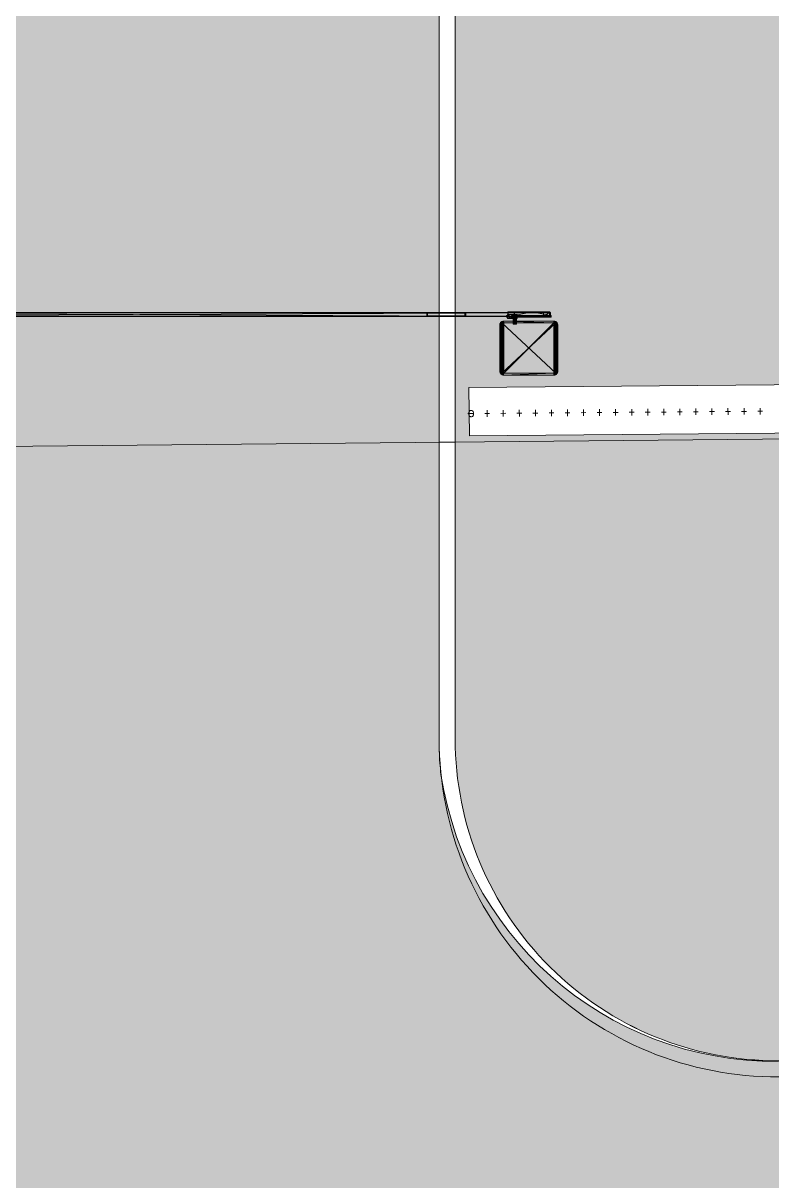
# Model space of a CAD drawing. Header units: millimetres. Extents: x 141848 to 1648660, y -821378 to -151356.
# Drawn here: x 433976 to 438629, y -275999 to -268809 of the extents above; entities that cross this region are included whole.
import ezdxf

# ---------------------------------------------------------------- set-up
doc = ezdxf.new("R2010")
doc.units = ezdxf.units.MM
doc.header["$MEASUREMENT"] = 0
doc.linetypes.add('Points tirets', pattern=[335.138881, 176.388884, -88.194442, 0, -70.555556])
doc.linetypes.add('Wipeout_Contour', pattern=[1000, 0, -1000])
for name, color, linetype in [('Divers - Dessin général', 7, 'Continuous'), ('Sols_ Dalles', 7, 'Continuous'), ('Structure - Murs extérieurs', 7, 'Continuous'), ('TopoAlt', 7, 'Continuous')]:
    doc.layers.add(name, color=color, linetype=linetype)

# ---------------------------------------------------------------- blocks, each defined once
blk = doc.blocks.new('Dalle_31_2', base_point=(360548, -295062.6))
at = {"linetype": 'Continuous', "lineweight": 0, "true_color": 0x6f6f6f}
h = blk.add_hatch(color=8, dxfattribs=at)
h.paths.add_polyline_path([(360548, -295062.6), (487920.3, -293826.9), (487920.3, -270902.7), (487462.6, -270902.7), (472885.8, -271040.8), (472885.8, -271062.3, 0.001346), (472885.8, -271073), (472896.7, -273095.2, -0.414214), (470907.5, -275106), (462184.1, -275106, -0.005189), (462131, -275116.1), (454147.5, -275196.2), (438770.5, -275253.2, -0.386553), (436572.6, -273475.4, -0.025189), (436562.2, -273329.3), (436569.5, -267730.3, -0.098562), (436800.2, -266943.7), (436817.2, -266951.5, -0.258849), (438655, -265605.8), (438652.7, -265587.3), (439337.1, -265587.3), (439337.1, -265687.3), (439337.1, -270687.3), (469237.1, -270687.3), (469237.1, -265687.3), (470907.5, -265687.3), (472605.1, -265687.3), (472605.1, -163737.6), (371862.6, -163737.6), (371862.6, -271040.6), (371883, -271040.6), (371883.2, -272000.5), (371882.7, -272000.5, -0.409427), (367883.2, -275935), (360548, -275935)])
h.paths.add_polyline_path([(377135.1, -260640), (373845.1, -260640), (373845.1, -248365), (373845.1, -243090), (373845.1, -242190), (377135.1, -242190)], flags=0)
h.paths.add_polyline_path([(380203, -193810.6), (380203, -171995.6), (431505.8, -171995.6), (464309.6, -171995.6), (464309.6, -262265.6), (464309.6, -262365.6), (438593.7, -262350.6), (437925.6, -262350.6), (436549.6, -262350.6), (436549.6, -189810.6), (412055.1, -189810.6), (412055.1, -201780.6), (412055.1, -204495.6), (415454.1, -204495.6), (415454.1, -208495.6), (415454.1, -218295.6), (405655.1, -218295.6), (405655.1, -222495.6), (415474.6, -222495.6), (415474.6, -260810.6), (380203, -260810.6), (380203, -230015.6)], flags=0)
h.paths.add_polyline_path([(381436.6, -269433.9, -0.090319), (381558.3, -268727.6, -0.201449), (382612.2, -267592.7, -0.104211), (383417.5, -267415.1), (384017.5, -267409.4, -0.104045), (384824.9, -267571.2, -0.238255), (385983.8, -268953.3, -0.055189), (386036.4, -269390.3), (386038.4, -269611.4), (386050.6, -270890.3), (385792.1, -271892.8, -0.267949), (384069.6, -272909.1), (383469.6, -272914.8, -0.193717), (382078.8, -272370.2, -0.070569), (381728.2, -271931.3, -0.131652), (381450.8, -270933.8)], flags=0)
h.paths.add_polyline_path([(392016.5, -273452.1), (392030, -267377.8, -0.380557), (394016.5, -265609.8), (394094.2, -265609.8), (394094.2, -270609.8), (409094.2, -270609.8), (409094.2, -265609.8), (414055.7, -265609.8, -0.414214), (415555.7, -267109.8), (415555.7, -273660.7, -0.345502), (413836.8, -275433.4), (394027.3, -275599, -0.415791), (392016.5, -273599)], flags=0)
h.paths.add_polyline_path([(424209.6, -271504.1, -0.134474), (423930.5, -270484.9), (423930.5, -268984.9, -0.414214), (425930.5, -266984.9), (426530.5, -266984.9, -0.414214), (428530.5, -268984.9), (428530.5, -270484.9, -0.12882), (428273.5, -271465.6, -0.270936), (426530.5, -272484.9), (425930.5, -272484.9, -0.26498)], flags=0)
at = {"color": 9, "linetype": 'Continuous', "lineweight": 5, "flags": 128}
blk.add_lwpolyline([(462131, -275116.1), (454147.5, -275196.2), (438770.5, -275253.2, -0.386553), (436572.6, -273475.4, -0.025189), (436562.2, -273329.3), (436569.5, -267730.3, -0.098562), (436800.2, -266943.7), (436817.2, -266951.5, -0.258849), (438655, -265605.8), (438652.7, -265587.3), (439337.1, -265587.3), (439337.1, -265687.3), (439337.1, -270687.3), (469237.1, -270687.3)], format="xyb", dxfattribs=at)
blk = doc.blocks.new('Dalle_45_2', base_point=(436660.8, -273253.3))
at = {"layer": 'Sols_ Dalles', "linetype": 'Continuous', "lineweight": 0, "true_color": 0x2e271c}
blk.add_hatch(color=250, dxfattribs=at).paths.add_polyline_path([(436660.8, -273253.3, 0.415791), (438671.6, -275253.2), (470808.6, -275106, 0.414214), (472797.8, -273095.2), (472786.9, -271073, -0.001346), (472786.9, -271062.3), (472605.1, -271062.3), (472605.1, -267687.3), (472586.9, -267687.3), (472586.9, -265687.3), (469237.1, -265687.3), (469237.1, -270787.3), (469237.2, -271092.1), (469248.1, -273114.3), (439237.1, -273253.3), (439237.1, -270687.3), (439237.1, -265687.3), (438660.8, -265687.3, 0.258849), (436813.3, -267154.8, 0.098562), (436660.8, -267920.6)])
at = {"layer": 'Sols_ Dalles', "color": 250, "linetype": 'Continuous', "lineweight": 5, "true_color": 0x1f1f1f, "flags": 128}
blk.add_lwpolyline([(436660.8, -273253.3, 0.415791), (438671.6, -275253.2), (470808.6, -275106, 0.414214), (472797.8, -273095.2), (472786.9, -271073, -0.001346), (472786.9, -271062.3), (472605.1, -271062.3), (472605.1, -267687.3), (472586.9, -267687.3), (472586.9, -265687.3), (469237.1, -265687.3), (469237.1, -270787.3), (469237.2, -271092.1), (469248.1, -273114.3), (439237.1, -273253.3), (439237.1, -270687.3), (439237.1, -265687.3), (438660.8, -265687.3, 0.258849), (436813.3, -267154.8, 0.098562), (436660.8, -267920.6)], format="xyb", close=True, dxfattribs=at)
blk = doc.blocks.new('Mur_230_2', base_point=(436749.1, -271371.5))
at = {"color": 254, "linetype": 'Wipeout_Contour', "lineweight": 0, "ltscale": 2111898.299164728}
blk.add_wipeout([(436749.1, -271371.5), (469236.8, -271087.3), (469234.2, -270787.3), (436746.5, -271071.5)], dxfattribs=at).dxf.layer = 'TopoAlt'
at = {"layer": 'TopoAlt', "color": 190, "linetype": 'Continuous', "lineweight": 5, "true_color": 0x8002ff, "flags": 128}
for points in [[(469234.2, -270787.3), (436746.5, -271071.5)], [(436746.5, -271071.5), (436749.1, -271371.5)], [(436749.1, -271371.5), (469236.8, -271087.3)]]:
    blk.add_lwpolyline(points, dxfattribs=at)
blk = doc.blocks.new('Mur_240_2', base_point=(436660.8, -267920.6))
at = {"color": 254, "linetype": 'Wipeout_Contour', "lineweight": 0, "ltscale": 2054658.909108014}
blk.add_wipeout([(436560.8, -267920.6), (436560.8, -273253.3), (436660.8, -273253.3), (436660.8, -267920.6)], dxfattribs=at).dxf.layer = 'Structure - Murs extérieurs'
at = {"layer": 'Structure - Murs extérieurs', "color": 7, "linetype": 'Continuous', "lineweight": 5, "flags": 128}
for points in [[(436560.8, -267920.6), (436560.8, -273253.3)], [(436660.8, -273253.3), (436660.8, -267920.6)]]:
    blk.add_lwpolyline(points, dxfattribs=at)
blk = doc.blocks.new('Mur_241_2', base_point=(436660.8, -273253.3))
at = {"layer": 'Structure - Murs extérieurs', "color": 7, "linetype": 'Continuous', "lineweight": 5}
for radius, end in [(2100, 270.30732), (2000, 270.30843)]:
    blk.add_arc((438660.8, -273253.3), radius, 180, end, dxfattribs=at)
blk = doc.blocks.new('Garde-corps_9_2')
at = {"color": 7, "linetype": 'Continuous', "lineweight": 5}
for p, q in [((437059.3, -271211.4), (437059.6, -271251.4)), ((437159, -271210.6), (437159.4, -271250.6)), ((437258.8, -271209.8), (437259.1, -271249.8)), ((437358.5, -271209), (437358.9, -271249)), ((437458.3, -271208.2), (437458.6, -271248.2)), ((437558.1, -271207.3), (437558.4, -271247.3)), ((437657.8, -271206.5), (437658.1, -271246.5)), ((437757.6, -271205.7), (437757.9, -271245.7)), ((437857.3, -271204.9), (437857.7, -271244.9)), ((437957.1, -271204.1), (437957.4, -271244.1)), ((438056.8, -271203.2), (438057.2, -271243.2)), ((438156.6, -271202.4), (438156.9, -271242.4)), ((438256.4, -271201.6), (438256.7, -271241.6)), ((438356.1, -271200.8), (438356.4, -271240.8)), ((438455.9, -271200), (438456.2, -271240)), ((438555.6, -271199.1), (438555.9, -271239.1)), ((436874.9, -271232.9), (436844.9, -271233.2)), ((436859.8, -271213.1), (436860.1, -271253.1)), ((436974.7, -271232.1), (436944.7, -271232.4)), ((436959.5, -271212.3), (436959.9, -271252.3)), ((437074.4, -271231.3), (437044.4, -271231.6)), ((437174.2, -271230.5), (437144.2, -271230.7)), ((437274, -271229.7), (437244, -271229.9)), ((437373.7, -271228.9), (437343.7, -271229.1)), ((437473.5, -271228), (437443.5, -271228.3)), ((437573.2, -271227.2), (437543.2, -271227.5)), ((437673, -271226.4), (437643, -271226.6)), ((437772.7, -271225.6), (437742.7, -271225.8)), ((437872.5, -271224.8), (437842.5, -271225)), ((437972.2, -271223.9), (437942.2, -271224.2)), ((438072, -271223.1), (438042, -271223.4)), ((438171.8, -271222.3), (438141.8, -271222.5)), ((438271.5, -271221.5), (438241.5, -271221.7)), ((438371.3, -271220.7), (438341.3, -271220.9)), ((438471, -271219.8), (438441, -271220.1)), ((438570.8, -271219), (438540.8, -271219.3))]:
    blk.add_line(p, q, dxfattribs=at)
at = {"color": 7, "linetype": 'Points tirets', "lineweight": 5}
blk.add_line((436740.2, -271234.1), (436775.2, -271233.8), dxfattribs=at)
at = {"color": 7, "linetype": 'Continuous', "lineweight": 5, "flags": 128}
blk.add_lwpolyline([(436760.3, -271253.9), (436762.9, -271253.6), (436765.5, -271252.6), (436767.8, -271251.2), (436769.9, -271249.1), (436771.8, -271246.7), (436773.2, -271243.8), (436774.3, -271240.6), (436775, -271237.2), (436775.2, -271233.8), (436774.9, -271230.3), (436774.2, -271226.9), (436773.1, -271223.8), (436771.6, -271220.9), (436769.7, -271218.5), (436767.5, -271216.5), (436765.2, -271215.1), (436762.6, -271214.2), (436760, -271213.9), (436757.4, -271214.2), (436754.9, -271215.1), (436752.5, -271216.6), (436750.4, -271218.7), (436748.6, -271221.1), (436747.1, -271224), (436746, -271227.2), (436745.4, -271230.5), (436745.2, -271234), (436745.4, -271237.5), (436746.1, -271240.8), (436747.3, -271244), (436748.8, -271246.8), (436750.7, -271249.3), (436752.8, -271251.3), (436755.2, -271252.7), (436757.7, -271253.6)], close=True, dxfattribs=at)
blk = doc.blocks.new('Forme_178_2')
at = {"color": 7, "linetype": 'Continuous', "lineweight": 20, "flags": 128}
for points in [[(436950.4, -270671), (437286.4, -270983)], [(436950.4, -270671), (436950.4, -270983)], [(436950.4, -270983), (436950.4, -270671)], [(436950.4, -270671), (437286.4, -270671)], [(436950.4, -270671), (437286.4, -270671)], [(437286.4, -270671), (437286.4, -270983)], [(437286.4, -270671), (437286.4, -270983)], [(437286.4, -270983), (436950.4, -270983)], [(437286.4, -270983), (436950.4, -270983)]]:
    blk.add_lwpolyline(points, dxfattribs=at)
blk = doc.blocks.new('Forme_179_2')
at = {"color": 7, "linetype": 'Continuous', "lineweight": 20, "flags": 128}
for points in [[(436950.4, -270671), (437286.4, -270671)], [(436950.4, -270983), (437286.4, -270671)], [(436950.4, -270671), (436950.4, -270983)], [(437286.4, -270983), (437286.4, -270671)], [(436950.4, -270983), (437286.4, -270983)]]:
    blk.add_lwpolyline(points, dxfattribs=at)
blk = doc.blocks.new('Forme_180_2')
at = {"color": 7, "linetype": 'Continuous', "lineweight": 20, "flags": 128}
blk.add_lwpolyline([(436995.5, -270618.2), (437016.4, -270618.2)], dxfattribs=at)
blk = doc.blocks.new('Forme_181_2')
at = {"color": 212, "linetype": 'Continuous', "lineweight": 5, "true_color": 0xcb00cc, "flags": 128}
blk.add_lwpolyline([(436950.4, -270971.7), (436950.5, -270972.6), (436950.6, -270973.2), (436950.8, -270974.1), (436951, -270974.8), (436951.3, -270975.6), (436951.6, -270976.2), (436952, -270977), (436952.4, -270977.6), (436952.9, -270978.3), (436953.3, -270978.8), (436953.9, -270979.5), (436954.6, -270980.1), (436955.1, -270980.5), (436955.8, -270981), (436956.4, -270981.4), (436957.2, -270981.8), (436957.8, -270982.1), (436958.6, -270982.4), (436959.3, -270982.6), (436960.1, -270982.8), (436960.8, -270982.9), (436961.7, -270983), (436962.4, -270983), (437139.2, -270983), (437274.4, -270983), (437275.3, -270983), (437275.9, -270982.9), (437276.8, -270982.7), (437277.5, -270982.6), (437278.3, -270982.3), (437279, -270982.1), (437279.8, -270981.7), (437280.4, -270981.4), (437281.1, -270980.9), (437281.7, -270980.5), (437282.3, -270979.9), (437282.9, -270979.5), (437283.3, -270979), (437283.9, -270978.3), (437284.3, -270977.8), (437284.8, -270977), (437285.1, -270976.4), (437285.5, -270975.6), (437285.7, -270975), (437286, -270974.1), (437286.1, -270973.5), (437286.3, -270972.6), (437286.3, -270971.9), (437286.4, -270971), (437286.4, -270846.2), (437286.4, -270683), (437286.3, -270682.3), (437286.3, -270681.4), (437286.1, -270680.8), (437286, -270679.9), (437285.7, -270679.3), (437285.5, -270678.4), (437285.2, -270677.8), (437284.8, -270677), (437284.4, -270676.4), (437283.9, -270675.7), (437283.4, -270675.2), (437282.9, -270674.5), (437282.2, -270673.9), (437281.7, -270673.5), (437280.9, -270673), (437280.4, -270672.6), (437279.6, -270672.2), (437279, -270671.9), (437278.1, -270671.6), (437277.5, -270671.4), (437276.6, -270671.2), (437275.9, -270671.1), (437275.1, -270671.1), (437274.4, -270671), (437097.6, -270671), (436962.4, -270671), (436961.5, -270671.1), (436960.8, -270671.1), (436959.9, -270671.3), (436959.3, -270671.4), (436958.4, -270671.7), (436957.8, -270671.9), (436957, -270672.3), (436956.4, -270672.6), (436955.6, -270673.1), (436955.1, -270673.5), (436954.4, -270674.1), (436953.9, -270674.5), (436953.4, -270675), (436952.9, -270675.7), (436952.5, -270676.3), (436952, -270677), (436951.7, -270677.6), (436951.3, -270678.4), (436951.1, -270679.1), (436950.8, -270679.9), (436950.7, -270680.6), (436950.5, -270681.4), (436950.4, -270682.1), (436950.4, -270683), (436950.4, -270807.8), (436950.4, -270971)], close=True, dxfattribs=at)
at = {"color": 7, "linetype": 'Continuous', "lineweight": 20, "flags": 128}
blk.add_lwpolyline([(437285.5, -270678.4), (437284.8, -270677), (437283.9, -270675.7), (437282.9, -270674.5), (437281.7, -270673.5), (437280.4, -270672.6), (437279, -270671.9), (437277.5, -270671.4), (437275.9, -270671.1), (437274.4, -270671), (436962.4, -270671), (436960.8, -270671.1), (436959.3, -270671.4), (436957.8, -270671.9), (436956.4, -270672.6), (436955.1, -270673.5), (436953.9, -270674.5), (436952.9, -270675.7), (436952, -270677), (436951.3, -270678.4), (436950.8, -270679.9), (436950.5, -270681.4), (436950.4, -270683), (436950.5, -270972.6), (436950.8, -270974.1), (436951.3, -270975.6), (436952, -270977), (436952.9, -270978.3), (436953.9, -270979.5), (436955.1, -270980.5), (436956.4, -270981.4), (436957.8, -270982.1), (436959.3, -270982.6), (436960.8, -270982.9), (436962.4, -270983), (437274.4, -270983), (437275.9, -270982.9), (437277.5, -270982.6), (437279, -270982.1), (437280.4, -270981.4), (437281.7, -270980.5), (437282.9, -270979.5), (437283.9, -270978.3), (437284.8, -270977), (437285.5, -270975.6), (437286, -270974.1), (437286.3, -270972.6), (437286.4, -270971), (437286.3, -270681.4), (437286, -270679.9)], close=True, dxfattribs=at)
for points in [[(436950.4, -270683), (436950.4, -270971), (436950.5, -270972.6)], [(436950.8, -270974.1), (436950.5, -270681.4)], [(436950.5, -270972.6), (436950.5, -270681.4)], [(436951.3, -270975.6), (436950.8, -270679.9)], [(436950.8, -270974.1), (436950.8, -270679.9)], [(436951.3, -270975.6), (436951.3, -270678.4)], [(436952, -270977), (436951.3, -270678.4)], [(436952.9, -270978.3), (436952, -270677)], [(436952, -270977), (436952, -270677)], [(436952.9, -270978.3), (436952.9, -270675.7)], [(436953.9, -270979.5), (436952.9, -270675.7)], [(436953.9, -270979.5), (436953.9, -270674.5)], [(436955.1, -270980.5), (436953.9, -270674.5)], [(436956.4, -270981.4), (436955.1, -270673.5)], [(436955.1, -270980.5), (436955.1, -270673.5)], [(436957.8, -270982.1), (436956.4, -270672.6)], [(436956.4, -270981.4), (436956.4, -270672.6)], [(436957.8, -270982.1), (436957.8, -270671.9)], [(436959.3, -270982.6), (436957.8, -270671.9)], [(436959.3, -270982.6), (436959.3, -270671.4)], [(436960.8, -270982.9), (436959.3, -270671.4)], [(436960.8, -270982.9), (436960.8, -270671.1)], [(436962.4, -270983), (436960.8, -270671.1)], [(436962.4, -270983), (437274.4, -270671)], [(436962.4, -270983), (436962.4, -270671)], [(437275.9, -270982.9), (437274.4, -270671)], [(437274.4, -270983), (437274.4, -270671)], [(437275.9, -270982.9), (437275.9, -270671.1)], [(437277.5, -270982.6), (437275.9, -270671.1)], [(437277.5, -270982.6), (437277.5, -270671.4)], [(437279, -270982.1), (437277.5, -270671.4)], [(437280.4, -270981.4), (437279, -270671.9)], [(437279, -270982.1), (437279, -270671.9)], [(437280.4, -270981.4), (437280.4, -270672.6)], [(437281.7, -270980.5), (437280.4, -270672.6)], [(437281.7, -270980.5), (437281.7, -270673.5)], [(437282.9, -270979.5), (437281.7, -270673.5)], [(437282.9, -270979.5), (437282.9, -270674.5)], [(437283.9, -270978.3), (437282.9, -270674.5)], [(437284.8, -270977), (437283.9, -270675.7)], [(437283.9, -270978.3), (437283.9, -270675.7)], [(437284.8, -270977), (437284.8, -270677)], [(437285.5, -270975.6), (437284.8, -270677)], [(437286, -270974.1), (437285.5, -270678.4)], [(437285.5, -270975.6), (437285.5, -270678.4)], [(437286.3, -270972.6), (437286, -270679.9)], [(437286, -270974.1), (437286, -270679.9)], [(437286.3, -270972.6), (437286.3, -270681.4)], [(437286.4, -270971), (437286.4, -270683), (437286.3, -270681.4)]]:
    blk.add_lwpolyline(points, dxfattribs=at)
blk = doc.blocks.new('Forme_182_2')
at = {"color": 7, "linetype": 'Continuous', "lineweight": 20, "flags": 128}
blk.add_lwpolyline([(437296.6, -270673.8), (437295.2, -270671), (437293.4, -270668.4), (437291.4, -270666), (437289, -270664), (437286.4, -270662.2), (437283.6, -270660.8), (437280.6, -270659.8), (437277.5, -270659.2), (437274.8, -270659), (436962, -270659), (436959.2, -270659.2), (436956.2, -270659.8), (436953.2, -270660.8), (436950.4, -270662.2), (436947.7, -270664), (436945.4, -270666), (436943.3, -270668.4), (436941.6, -270671), (436940.2, -270673.8), (436939.2, -270676.8), (436938.6, -270679.9), (436938.4, -270682.6), (436938.4, -270971.4), (436938.6, -270974.1), (436939.2, -270977.2), (436940.2, -270980.2), (436941.6, -270983), (436943.3, -270985.6), (436945.4, -270988), (436947.7, -270990.1), (436950.4, -270991.8), (436953.2, -270993.2), (436956.2, -270994.2), (436959.2, -270994.8), (436962, -270995), (437274.8, -270995), (437277.5, -270994.8), (437280.6, -270994.2), (437283.6, -270993.2), (437286.4, -270991.8), (437289, -270990.1), (437291.4, -270988), (437293.4, -270985.6), (437295.2, -270983), (437296.6, -270980.2), (437297.6, -270977.2), (437298.2, -270974.1), (437298.4, -270971.4), (437298.4, -270682.6), (437298.2, -270679.9), (437297.6, -270676.8)], close=True, dxfattribs=at)
for points in [[(436938.4, -270971.4), (436938.6, -270679.9)], [(436939.2, -270977.2), (436938.6, -270679.9)], [(436938.6, -270974.1), (436938.6, -270679.9)], [(436939.2, -270977.2), (436939.2, -270676.8)], [(436940.2, -270980.2), (436939.2, -270676.8)], [(436940.2, -270980.2), (436940.2, -270673.8)], [(436941.6, -270983), (436940.2, -270673.8)], [(436941.6, -270983), (436943.3, -270668.4)], [(436941.6, -270983), (436941.6, -270671)], [(436943.3, -270985.6), (436943.3, -270668.4)], [(436945.4, -270988), (436943.3, -270668.4)], [(436945.4, -270988), (436945.4, -270666)], [(436947.7, -270990.1), (436945.4, -270666)], [(436947.7, -270990.1), (436950.4, -270662.2)], [(436947.7, -270990.1), (436947.7, -270664)], [(436952, -270677), (436950.4, -270662.2)], [(436952.9, -270675.7), (436950.4, -270662.2)], [(436950.8, -270679.9), (436950.4, -270662.2)], [(436951.3, -270678.4), (436950.4, -270662.2)], [(436950.4, -270683), (436950.4, -270662.2)], [(436950.5, -270681.4), (436950.4, -270662.2)], [(436950.4, -270991.8), (436950.4, -270971), (436950.4, -270683), (436950.5, -270681.4), (436950.8, -270679.9), (436951.3, -270678.4), (436952, -270677), (436952.9, -270675.7), (436953.9, -270674.5), (436955.1, -270673.5), (436956.4, -270672.6), (436957.8, -270671.9), (436959.3, -270671.4), (436960.8, -270671.1), (436962.4, -270671), (437274.4, -270671)], [(436952.9, -270675.7), (436953.2, -270660.8)], [(436953.9, -270674.5), (436953.2, -270660.8)], [(436955.1, -270673.5), (436953.2, -270660.8)], [(436955.1, -270673.5), (436956.2, -270659.8)], [(436957.8, -270671.9), (436956.2, -270659.8)], [(436956.4, -270672.6), (436956.2, -270659.8)], [(436957.8, -270671.9), (436959.2, -270659.2)], [(436960.8, -270671.1), (436959.2, -270659.2)], [(436959.3, -270671.4), (436959.2, -270659.2)], [(436960.8, -270671.1), (436962, -270659)], [(436962, -270659), (437274.4, -270671), (437275.9, -270671.1), (437277.5, -270671.4), (437279, -270671.9), (437280.4, -270672.6), (437281.7, -270673.5), (437282.9, -270674.5), (437283.9, -270675.7), (437284.8, -270677), (437285.5, -270678.4), (437286, -270679.9), (437286.3, -270681.4), (437286.4, -270683), (437286.4, -270971), (437286.4, -270991.8)], [(436962.4, -270671), (436962, -270659)], [(437274.4, -270671), (437274.8, -270659)], [(437277.5, -270671.4), (437274.8, -270659)], [(437275.9, -270671.1), (437274.8, -270659)], [(437277.5, -270671.4), (437277.5, -270659.2)], [(437279, -270671.9), (437277.5, -270659.2)], [(437280.4, -270672.6), (437277.5, -270659.2)], [(437280.4, -270672.6), (437280.6, -270659.8)], [(437281.7, -270673.5), (437280.6, -270659.8)], [(437282.9, -270674.5), (437280.6, -270659.8)], [(437282.9, -270674.5), (437283.6, -270660.8)], [(437284.8, -270677), (437283.6, -270660.8)], [(437285.5, -270678.4), (437283.6, -270660.8)], [(437286, -270679.9), (437283.6, -270660.8)], [(437286.3, -270681.4), (437283.6, -270660.8)], [(437283.9, -270675.7), (437283.6, -270660.8)], [(437286.3, -270681.4), (437286.4, -270662.2)], [(437286.4, -270683), (437286.4, -270662.2)], [(437286.4, -270991.8), (437289, -270664)], [(437289, -270990.1), (437289, -270664)], [(437289, -270990.1), (437291.4, -270666)], [(437291.4, -270988), (437291.4, -270666)], [(437293.4, -270985.6), (437291.4, -270666)], [(437293.4, -270985.6), (437293.4, -270668.4)], [(437293.4, -270985.6), (437295.2, -270671)], [(437296.6, -270980.2), (437295.2, -270671)], [(437295.2, -270983), (437295.2, -270671)], [(437297.6, -270977.2), (437296.6, -270673.8)], [(437296.6, -270980.2), (437296.6, -270673.8)], [(437298.2, -270974.1), (437297.6, -270676.8)], [(437297.6, -270977.2), (437297.6, -270676.8)], [(437298.4, -270971.4), (437298.2, -270679.9)], [(437298.2, -270974.1), (437298.2, -270679.9)], [(437274.4, -270983), (436962.4, -270983), (436960.8, -270982.9), (436959.3, -270982.6), (436957.8, -270982.1), (436956.4, -270981.4), (436955.1, -270980.5), (436953.9, -270979.5), (436952.9, -270978.3), (436952, -270977), (436951.3, -270975.6), (436950.8, -270974.1), (436950.5, -270972.6), (436950.4, -270971)], [(436950.4, -270991.8), (436950.5, -270972.6)], [(436950.4, -270991.8), (436950.8, -270974.1)], [(436950.4, -270991.8), (436951.3, -270975.6)], [(436950.4, -270991.8), (436952, -270977)], [(436950.4, -270991.8), (436952.9, -270978.3)], [(436953.2, -270993.2), (436952.9, -270978.3)], [(436953.2, -270993.2), (436953.9, -270979.5)], [(436953.2, -270993.2), (436955.1, -270980.5)], [(436956.2, -270994.2), (436955.1, -270980.5)], [(436956.2, -270994.2), (436956.4, -270981.4)], [(436956.2, -270994.2), (436957.8, -270982.1)], [(436959.2, -270994.8), (436957.8, -270982.1)], [(436959.2, -270994.8), (436959.3, -270982.6)], [(436959.2, -270994.8), (436960.8, -270982.9)], [(436962, -270995), (436960.8, -270982.9)], [(437286, -270974.1), (437285.5, -270975.6), (437284.8, -270977), (437283.9, -270978.3), (437282.9, -270979.5), (437281.7, -270980.5), (437280.4, -270981.4), (437279, -270982.1), (437277.5, -270982.6), (437275.9, -270982.9), (437274.4, -270983), (436962, -270995)], [(436962, -270995), (436962.4, -270983)], [(437274.8, -270995), (437274.4, -270983)], [(437274.8, -270995), (437277.5, -270982.6)], [(437274.8, -270995), (437275.9, -270982.9)], [(437277.5, -270994.8), (437280.4, -270981.4)], [(437277.5, -270994.8), (437279, -270982.1)], [(437277.5, -270994.8), (437277.5, -270982.6)], [(437280.6, -270994.2), (437280.4, -270981.4)], [(437280.6, -270994.2), (437282.9, -270979.5)], [(437280.6, -270994.2), (437281.7, -270980.5)], [(437283.6, -270993.2), (437282.9, -270979.5)], [(437286.4, -270971), (437286.3, -270972.6), (437283.6, -270993.2)], [(437286.3, -270972.6), (437286, -270974.1), (437283.6, -270993.2)], [(437283.6, -270993.2), (437285.5, -270975.6)], [(437283.6, -270993.2), (437284.8, -270977)], [(437283.6, -270993.2), (437283.9, -270978.3)], [(437286.3, -270972.6), (437286.4, -270991.8)]]:
    blk.add_lwpolyline(points, dxfattribs=at)
blk = doc.blocks.new('Forme_183_2')
at = {"color": 7, "linetype": 'Continuous', "lineweight": 20, "flags": 128}
for points in [[(436980.2, -270635), (436980.2, -270630.2), (436980.2, -270625.4)], [(436980.2, -270625.4), (436987.7, -270625.4)], [(436987.7, -270625.4), (436980.2, -270630.2)], [(436980.2, -270630.2), (436989.6, -270630.2), (437027.4, -270630.2), (437036.9, -270630.2)], [(436989.6, -270630.2), (436980.2, -270635)], [(437036.9, -270630.2), (436980.2, -270635)], [(437036.9, -270635), (436980.2, -270635)], [(437029.3, -270601.4), (437008.5, -270601.4), (436987.7, -270601.4)], [(436987.7, -270625.4), (436987.7, -270601.4)], [(436989.6, -270606.2), (436987.7, -270601.4)], [(436989.6, -270606.2), (436987.7, -270625.4)], [(436989.6, -270630.2), (436987.7, -270625.4)], [(437029.3, -270601.4), (436989.6, -270606.2)], [(437008.5, -270601.4), (436989.6, -270606.2)], [(437027.4, -270606.2), (436989.6, -270606.2)], [(436989.6, -270630.2), (436989.6, -270606.2)], [(437027.4, -270626.1), (436989.6, -270630.2)], [(437027.4, -270606.2), (437029.3, -270601.4)], [(437027.4, -270606.2), (437027.4, -270630.2)], [(437029.3, -270625.4), (437027.4, -270606.2)], [(437029.3, -270625.4), (437027.4, -270630.2)], [(437036.9, -270625.4), (437027.4, -270630.2)], [(437029.3, -270601.4), (437139.6, -270601.4), (437249.9, -270601.4)], [(437249.9, -270625.4), (437139.6, -270601.4), (437029.3, -270625.4)], [(437029.3, -270601.4), (437029.3, -270625.4)], [(437029.3, -270625.4), (437036.9, -270625.4)], [(437036.9, -270625.4), (437257.5, -270625.4)], [(437257.5, -270630.2), (437036.9, -270625.4)], [(437036.9, -270625.4), (437036.9, -270630.2), (437036.9, -270635)], [(437036.9, -270630.2), (437257.5, -270630.2)], [(437257.5, -270635), (437036.9, -270630.2)], [(437257.5, -270635), (437036.9, -270635)], [(437249.9, -270601.4), (437249.9, -270625.4)], [(437257.5, -270625.4), (437257.5, -270630.2), (437257.5, -270635)]]:
    blk.add_lwpolyline(points, dxfattribs=at)
blk = doc.blocks.new('Forme_184_2')
at = {"color": 7, "linetype": 'Continuous', "lineweight": 20, "flags": 128}
for points in [[(437248, -270606.2), (437210.2, -270630.2)], [(437210.2, -270606.2), (437210.2, -270630.2)], [(437248, -270606.2), (437210.2, -270606.2)], [(437210.2, -270630.2), (437248, -270630.2)], [(437253.6, -270630.2), (437248, -270606.2)], [(437253.6, -270606.2), (437248, -270606.2)], [(437248, -270630.2), (437248, -270606.2)], [(437253.6, -270630.2), (437248, -270630.2)], [(437253.6, -270630.2), (437253.6, -270606.2)]]:
    blk.add_lwpolyline(points, dxfattribs=at)
blk = doc.blocks.new('Forme_185_2')
at = {"color": 7, "linetype": 'Continuous', "lineweight": 20, "flags": 128}
for points in [[(432176.8, -270608.6), (432140.9, -270608.6)], [(432140.9, -270608.6), (432140.9, -270627.8)], [(432176.8, -270608.7), (432140.9, -270608.6)], [(432140.9, -270627.8), (432176.8, -270627.8)], [(432176.8, -270608.6), (436720.6, -270608.6)], [(432176.8, -270627.8), (432176.8, -270608.6)], [(436720.6, -270610.6), (432176.8, -270627.8)], [(432176.8, -270627.8), (436720.6, -270627.8)], [(436695.6, -270608.6), (436489.1, -270608.6)], [(436720.6, -270626), (436489.1, -270625.1)], [(436720.6, -270627.8), (436489.1, -270627.8)], [(436720.6, -270627.8), (436520.9, -270627.8)], [(436720.6, -270608.6), (437247.1, -270608.6)], [(437247.1, -270608.6), (436720.6, -270610.6)], [(436720.6, -270627.8), (437247.1, -270627.8)], [(437247.1, -270608.6), (437247.1, -270627.8)]]:
    blk.add_lwpolyline(points, dxfattribs=at)
at = {"color": 212, "linetype": 'Continuous', "lineweight": 5, "true_color": 0xcb00cc, "flags": 128}
for points in [[(436720.6, -270608.6), (436695.6, -270608.6), (436489.1, -270608.6)], [(436489.1, -270608.6), (436489.1, -270625.1), (436489.1, -270627.8)], [(436489.1, -270627.8), (436520.9, -270627.8), (436720.6, -270627.8)], [(436720.6, -270627.8), (436720.6, -270610.6), (436720.6, -270608.6)]]:
    blk.add_lwpolyline(points, dxfattribs=at)
blk = doc.blocks.new('Forme_186_2')
at = {"color": 7, "linetype": 'Continuous', "lineweight": 20, "flags": 128}
for points in [[(432140.9, -270608.6), (432140, -270606.2)], [(432177.8, -270606.2), (432140, -270606.2)], [(432140, -270606.2), (432140, -270630.2)], [(432140.9, -270608.6), (432140, -270630.2)], [(432176.8, -270627.8), (432140, -270630.2)], [(432140.9, -270627.8), (432140, -270630.2)], [(432177.8, -270630.2), (432140, -270630.2)], [(432177.8, -270606.2), (432140.9, -270608.6)], [(432140.9, -270608.6), (432176.8, -270608.6)], [(432140.9, -270627.8), (432140.9, -270608.6)], [(432176.8, -270627.8), (432140.9, -270627.8)], [(432176.8, -270608.6), (432177.8, -270606.2)], [(432176.8, -270608.6), (432176.8, -270627.8)], [(432177.8, -270630.2), (432176.8, -270608.6)], [(432177.8, -270630.2), (432176.8, -270627.8)], [(436727.6, -270606.2), (432177.8, -270606.2)], [(436727.6, -270627.7), (432177.8, -270606.2)], [(432177.8, -270606.2), (432177.8, -270630.2)], [(436727.6, -270630.2), (432177.8, -270630.2)], [(436483.9, -270606.2), (436727.6, -270606.2)], [(436727.6, -270608.5), (436483.9, -270609.6)], [(436483.9, -270630.2), (436701.5, -270630.2)], [(436727.6, -270606.2), (436517.4, -270606.2)], [(437248, -270606.2), (436727.6, -270606.2)], [(437248, -270630.2), (436727.6, -270627.7)], [(437248, -270630.2), (436727.6, -270630.2)], [(437248, -270606.2), (437248, -270630.2)]]:
    blk.add_lwpolyline(points, dxfattribs=at)
at = {"color": 212, "linetype": 'Continuous', "lineweight": 5, "true_color": 0xcb00cc, "flags": 128}
for points in [[(436483.9, -270606.2), (436483.9, -270609.6), (436483.9, -270630.2)], [(436727.6, -270606.2), (436517.4, -270606.2), (436483.9, -270606.2)], [(436483.9, -270630.2), (436701.5, -270630.2), (436727.6, -270630.2)], [(436727.6, -270630.2), (436727.6, -270627.7), (436727.6, -270606.2)]]:
    blk.add_lwpolyline(points, dxfattribs=at)
blk = doc.blocks.new('Forme_187_2')
at = {"color": 7, "linetype": 'Continuous', "lineweight": 20, "flags": 128}
blk.add_lwpolyline([(437031.4, -270651.1), (437031.4, -270654.2)], dxfattribs=at)
blk = doc.blocks.new('Forme_188_2')
at = {"color": 7, "linetype": 'Continuous', "lineweight": 20, "flags": 128}
blk.add_lwpolyline([(437041, -270630.2), (437041, -270630.3), (437040.6, -270632.8), (437039.7, -270635.1), (437038.1, -270637.1), (437036.1, -270638.6), (437033.8, -270639.5), (437031.3, -270639.8), (437028.8, -270639.4), (437026.5, -270638.5), (437024.5, -270636.9), (437023, -270634.9), (437022.1, -270632.6), (437021.8, -270630.1), (437022.2, -270627.6), (437023.2, -270625.3), (437024.7, -270623.3), (437026.7, -270621.8), (437029, -270620.9), (437031.5, -270620.6), (437034, -270621), (437036.3, -270622), (437038.3, -270623.5), (437039.8, -270625.5), (437040.7, -270627.8)], close=True, dxfattribs=at)
for points in [[(437041, -270630.4), (437040.7, -270628.1), (437039.8, -270625.8), (437038.3, -270623.8), (437036.3, -270622.2), (437034, -270621.2), (437031.5, -270620.9), (437029, -270621.2), (437026.7, -270622.1), (437024.7, -270623.6), (437023.2, -270625.5), (437022.2, -270627.8), (437021.8, -270630.2)], [(437021.8, -270630.1), (437022.2, -270627.8), (437023.2, -270626.3), (437024.7, -270625.7)], [(437021.8, -270630.2), (437022.2, -270628.5), (437023.2, -270627.5), (437024.7, -270627.5)], [(437021.8, -270678.2), (437021.8, -270654.2), (437021.8, -270651.1), (437021.8, -270648), (437021.8, -270645), (437021.8, -270642.1), (437021.8, -270639.5), (437021.8, -270637.2), (437021.8, -270635.1), (437021.8, -270633.3), (437021.8, -270631.9), (437021.8, -270630.9), (437021.8, -270630.3), (437021.8, -270630.1)], [(437021.8, -270630.3), (437022.1, -270632.8), (437023, -270635.1), (437024.5, -270637.1), (437026.5, -270638.6), (437028.8, -270639.6), (437031.3, -270640), (437033.8, -270639.7), (437036.1, -270638.7), (437038.1, -270637.2), (437039.7, -270635.3), (437040.6, -270633), (437041, -270630.5)], [(437022.1, -270632.6), (437021.8, -270630.3)], [(437021.8, -270630.9), (437022.1, -270633.3), (437023, -270635.6), (437024.5, -270637.5), (437026.5, -270639), (437028.8, -270640), (437031.3, -270640.3), (437033.8, -270640), (437036.1, -270639.1), (437038.1, -270637.7), (437039.7, -270635.8), (437040.6, -270633.5), (437041, -270631.1)], [(437023, -270634.9), (437022.1, -270632.8), (437021.8, -270630.9)], [(437021.8, -270631.9), (437022.1, -270634.2), (437023, -270636.4), (437024.5, -270638.2), (437026.5, -270639.7), (437028.8, -270640.6), (437031.3, -270640.9), (437033.8, -270640.6), (437036.1, -270639.8), (437038.1, -270638.4), (437039.7, -270636.6), (437040.6, -270634.4), (437041, -270632.2)], [(437024.5, -270636.9), (437023, -270635.1), (437022.1, -270633.3), (437021.8, -270631.9)], [(437021.8, -270678.2), (437022.1, -270654.3), (437022.1, -270651.4), (437022.1, -270648.6), (437022.1, -270645.9), (437022.1, -270643.4), (437022.1, -270641), (437022.1, -270638.9), (437022.1, -270637), (437022.1, -270635.5), (437022.1, -270634.2), (437022.1, -270633.3), (437022.1, -270632.8), (437022.1, -270632.6)], [(437021.8, -270633.3), (437022.1, -270635.5), (437023, -270637.5), (437024.5, -270639.2), (437026.5, -270640.6), (437028.8, -270641.4), (437031.3, -270641.8), (437033.8, -270641.5), (437036.1, -270640.7), (437038.1, -270639.4), (437039.7, -270637.7), (437040.6, -270635.7), (437041, -270633.5)], [(437024.5, -270637.1), (437023, -270635.6), (437022.1, -270634.2), (437021.8, -270633.3)], [(437021.8, -270635.1), (437022.1, -270637), (437023, -270638.9), (437024.5, -270640.5), (437026.5, -270641.7), (437028.8, -270642.5), (437031.3, -270642.8), (437033.8, -270642.6), (437036.1, -270641.8), (437038.1, -270640.6), (437039.7, -270639.1), (437040.6, -270637.2), (437041, -270635.3)], [(437024.5, -270637.5), (437023, -270636.4), (437022.1, -270635.5), (437021.8, -270635.1)], [(437041, -270630.7), (437040.7, -270628.7), (437039.8, -270626.5), (437038.3, -270624.5), (437036.3, -270623), (437034, -270622.1), (437031.5, -270621.7), (437029, -270622), (437026.7, -270622.9), (437024.7, -270624.4), (437023.2, -270626.3), (437022.2, -270628.5), (437021.9, -270630.5)], [(437040.9, -270631.2), (437040.7, -270629.8), (437039.8, -270627.7), (437038.3, -270625.8), (437036.3, -270624.4), (437034, -270623.5), (437031.5, -270623.2), (437029, -270623.4), (437026.7, -270624.3), (437024.7, -270625.7), (437023.2, -270627.5), (437022.2, -270629.6), (437021.9, -270631.1)], [(437021.9, -270630.7), (437022.2, -270629.6), (437023.2, -270629.2), (437024.7, -270629.7)], [(437040.8, -270631.9), (437040.7, -270631.4), (437039.8, -270629.4), (437038.3, -270627.6), (437036.3, -270626.3), (437034, -270625.4), (437031.5, -270625.1), (437029, -270625.3), (437026.7, -270626.2), (437024.7, -270627.5), (437023.2, -270629.2), (437022.2, -270631.2), (437022, -270632)], [(437022, -270631.6), (437022.2, -270631.2), (437023.2, -270631.3), (437024.7, -270632.4)], [(437022.1, -270678.2), (437023, -270654.4), (437023, -270651.7), (437023, -270649.2), (437023, -270646.8), (437023, -270644.6), (437023, -270642.5), (437023, -270640.6), (437023, -270638.9), (437023, -270637.5), (437023, -270636.4), (437023, -270635.6), (437023, -270635.1), (437023, -270634.9)], [(437022.2, -270627.6), (437023.2, -270625.5), (437024.7, -270624.4)], [(437022.2, -270632.7), (437022.2, -270631.2), (437022.2, -270629.6), (437022.2, -270628.5), (437022.2, -270627.8), (437022.2, -270627.6)], [(437040.6, -270633), (437039.8, -270631.4), (437038.3, -270629.8), (437036.3, -270628.6), (437034, -270627.8), (437031.5, -270627.5), (437029, -270627.8), (437026.7, -270628.5), (437024.7, -270629.7), (437023.2, -270631.3), (437022.3, -270632.9)], [(437022.4, -270633.2), (437023.2, -270633.8), (437024.7, -270635.4)], [(437040, -270634.3), (437039.8, -270633.9), (437038.3, -270632.5), (437036.3, -270631.4), (437034, -270630.7), (437031.5, -270630.4), (437029, -270630.6), (437026.7, -270631.3), (437024.7, -270632.4), (437023.2, -270633.8), (437022.8, -270634.3)], [(437023.2, -270625.3), (437024.7, -270623.6)], [(437023.2, -270635.1), (437023.2, -270633.8), (437023.2, -270631.3), (437023.2, -270629.2), (437023.2, -270627.5), (437023.2, -270626.3), (437023.2, -270625.5), (437023.2, -270625.3)], [(437038.9, -270636), (437038.3, -270635.5), (437036.3, -270634.6), (437034, -270634), (437031.5, -270633.7), (437029, -270633.9), (437026.7, -270634.5), (437024.7, -270635.4), (437023.9, -270636)], [(437031.5, -270620.6), (437029, -270621.2), (437026.7, -270622.9), (437024.7, -270625.7)], [(437031.5, -270620.9), (437029, -270622), (437026.7, -270624.3), (437024.7, -270627.5)], [(437029, -270620.9), (437026.7, -270622.1), (437024.7, -270624.4)], [(437031.5, -270621.7), (437029, -270623.4), (437026.7, -270626.2), (437024.7, -270629.7)], [(437026.7, -270621.8), (437024.7, -270623.6)], [(437031.5, -270623.2), (437029, -270625.3), (437026.7, -270628.5), (437024.7, -270632.4)], [(437024.7, -270637), (437024.7, -270635.4), (437024.7, -270632.4), (437024.7, -270629.7), (437024.7, -270627.5), (437024.7, -270625.7), (437024.7, -270624.4), (437024.7, -270623.6), (437024.7, -270623.3)], [(437031.5, -270625.1), (437029, -270627.8), (437026.7, -270631.3), (437024.7, -270635.4)], [(437031.5, -270627.5), (437029, -270630.6), (437026.7, -270634.5), (437025.3, -270637.5)], [(437031.5, -270630.4), (437029, -270633.9), (437026.7, -270638), (437026.5, -270638.5)], [(437026.7, -270638.6), (437026.7, -270638), (437026.7, -270634.5), (437026.7, -270631.3), (437026.7, -270628.5), (437026.7, -270626.2), (437026.7, -270624.3), (437026.7, -270622.9), (437026.7, -270622.1), (437026.7, -270621.8)], [(437034, -270630.7), (437031.5, -270633.7), (437029, -270637.6), (437028.2, -270639.2)], [(437031.5, -270620.6), (437029, -270620.9), (437029, -270621.2), (437029, -270622), (437029, -270623.4), (437029, -270625.3), (437029, -270627.8), (437029, -270630.6), (437029, -270633.9), (437029, -270637.6), (437029, -270639.5)], [(437030.2, -270639.6), (437031.5, -270637.4), (437034, -270634), (437036.3, -270631.4), (437038.3, -270629.8), (437039.8, -270629.4), (437040.7, -270629.8), (437040.9, -270630.8)], [(437038.3, -270625.8), (437036.3, -270623), (437034, -270621.2), (437031.5, -270620.6)], [(437031.5, -270620.6), (437031.5, -270620.9), (437031.5, -270621.7), (437031.5, -270623.2), (437031.5, -270625.1), (437031.5, -270627.5), (437031.5, -270630.4), (437031.5, -270633.7), (437031.5, -270637.4), (437031.5, -270639.8)], [(437038.3, -270627.6), (437036.3, -270624.4), (437034, -270622.1), (437031.5, -270620.9)], [(437038.3, -270629.8), (437036.3, -270626.3), (437034, -270623.5), (437031.5, -270621.7)], [(437036.3, -270628.6), (437034, -270625.4), (437031.5, -270623.2)], [(437036.3, -270631.4), (437034, -270627.8), (437031.5, -270625.1)], [(437034, -270630.7), (437031.5, -270627.5)], [(437032.7, -270639.6), (437034, -270637.6), (437036.3, -270634.6), (437038.3, -270632.5), (437039.8, -270631.4), (437040.7, -270631.4), (437040.8, -270631.6)], [(437034, -270621), (437034, -270621.2), (437034, -270622.1), (437034, -270623.5), (437034, -270625.4), (437034, -270627.8), (437034, -270630.7), (437034, -270634), (437034, -270637.6), (437034, -270639.4)], [(437038.3, -270624.5), (437036.3, -270622.2), (437034, -270621)], [(437035.9, -270638.7), (437036.3, -270638.1), (437038.3, -270635.5), (437039.8, -270633.9), (437040.3, -270633.6)], [(437036.3, -270622), (437036.3, -270622.2), (437036.3, -270623), (437036.3, -270624.4), (437036.3, -270626.3), (437036.3, -270628.6), (437036.3, -270631.4), (437036.3, -270634.6), (437036.3, -270638.1), (437036.3, -270638.4)], [(437038.3, -270623.8), (437036.3, -270622)], [(437041, -270632.2), (437040.6, -270633.5), (437039.7, -270635.3), (437038.1, -270637.1)], [(437041, -270633.5), (437040.6, -270634.4), (437039.7, -270635.8), (437038.1, -270637.2)], [(437041, -270635.3), (437040.6, -270635.7), (437039.7, -270636.6), (437038.1, -270637.7)], [(437038.3, -270623.5), (437038.3, -270623.8), (437038.3, -270624.5), (437038.3, -270625.8), (437038.3, -270627.6), (437038.3, -270629.8), (437038.3, -270632.5), (437038.3, -270635.5), (437038.3, -270636.9)], [(437038.3, -270623.8), (437039.8, -270625.5)], [(437038.3, -270624.5), (437039.8, -270625.8), (437040.7, -270627.8)], [(437038.3, -270625.8), (437039.8, -270626.5), (437040.7, -270628.1), (437041, -270630.2)], [(437038.3, -270627.6), (437039.8, -270627.7), (437040.7, -270628.7), (437041, -270630.4)], [(437041, -270631.1), (437040.6, -270633), (437039.7, -270635.1)], [(437039.7, -270635.1), (437039.7, -270635.3), (437039.7, -270635.8), (437039.7, -270636.6), (437039.7, -270637.7), (437039.7, -270639.1), (437039.7, -270640.7), (437039.7, -270642.6), (437039.7, -270644.7), (437039.7, -270646.9), (437039.7, -270649.3), (437039.7, -270651.7), (437039.7, -270654.4), (437040.6, -270678.2)], [(437039.8, -270625.5), (437039.8, -270625.8), (437039.8, -270626.5), (437039.8, -270627.7), (437039.8, -270629.4), (437039.8, -270631.4), (437039.8, -270633.9), (437039.8, -270634.8)], [(437041, -270630.5), (437040.6, -270632.8)], [(437040.6, -270632.8), (437040.6, -270633), (437040.6, -270633.5), (437040.6, -270634.4), (437040.6, -270635.7), (437040.6, -270637.2), (437040.6, -270639.1), (437040.6, -270641.2), (437040.6, -270643.5), (437040.6, -270646), (437040.6, -270648.7), (437040.6, -270651.4), (437040.6, -270654.3), (437041, -270678.2)], [(437040.7, -270627.8), (437040.7, -270628.1), (437040.7, -270628.7), (437040.7, -270629.8), (437040.7, -270631.4), (437040.7, -270632.3)], [(437041, -270630.2), (437041, -270630.4)], [(437041, -270678.2), (437041, -270654.2), (437041, -270651.1), (437041, -270648), (437041, -270645.1), (437041, -270642.3), (437041, -270639.7), (437041, -270637.3), (437041, -270635.3), (437041, -270633.5), (437041, -270632.2), (437041, -270631.1), (437041, -270630.5), (437041, -270630.3)], [(437024.5, -270638.2), (437023, -270637.5), (437022.1, -270637), (437021.8, -270637.2)], [(437021.8, -270637.2), (437022.1, -270638.9), (437023, -270640.6), (437024.5, -270642), (437026.5, -270643.1), (437028.8, -270643.8), (437031.3, -270644), (437033.8, -270643.8), (437036.1, -270643.2), (437038.1, -270642.1), (437039.7, -270640.7), (437040.6, -270639.1), (437041, -270637.3)], [(437024.5, -270639.2), (437023, -270638.9), (437022.1, -270638.9), (437021.8, -270639.5)], [(437021.8, -270639.5), (437022.1, -270641), (437023, -270642.5), (437024.5, -270643.7), (437026.5, -270644.6), (437028.8, -270645.2), (437031.3, -270645.5), (437033.8, -270645.3), (437036.1, -270644.7), (437038.1, -270643.8), (437039.7, -270642.6), (437040.6, -270641.2), (437041, -270639.7)], [(437024.5, -270640.5), (437023, -270640.6), (437022.1, -270641), (437021.8, -270642.1)], [(437026.5, -270641.7), (437024.5, -270642), (437023, -270642.5), (437022.1, -270643.4), (437021.8, -270645)], [(437021.8, -270642.1), (437022.1, -270643.4), (437023, -270644.6), (437024.5, -270645.6), (437026.5, -270646.3), (437028.8, -270646.8), (437031.3, -270647), (437033.8, -270646.9), (437036.1, -270646.4), (437038.1, -270645.7), (437039.7, -270644.7), (437040.6, -270643.5), (437041, -270642.3)], [(437026.5, -270643.1), (437024.5, -270643.7), (437023, -270644.6), (437022.1, -270645.9), (437021.8, -270648)], [(437021.8, -270645), (437022.1, -270645.9), (437023, -270646.8), (437024.5, -270647.6), (437026.5, -270648.2), (437028.8, -270648.6), (437031.3, -270648.7), (437033.8, -270648.6), (437036.1, -270648.2), (437038.1, -270647.7), (437039.7, -270646.9), (437040.6, -270646), (437041, -270645.1)], [(437024.5, -270645.6), (437023, -270646.8), (437022.1, -270648.6), (437021.8, -270651.1)], [(437024.5, -270647.6), (437023, -270649.2), (437022.1, -270651.4), (437021.8, -270654.2)], [(437021.8, -270648), (437022.1, -270648.6), (437023, -270649.2), (437024.5, -270649.7), (437026.5, -270650.1), (437028.8, -270650.4), (437031.3, -270650.5), (437033.8, -270650.4), (437036.1, -270650.2), (437038.1, -270649.8), (437039.7, -270649.3), (437040.6, -270648.7), (437041, -270648)], [(437021.8, -270651.1), (437022.1, -270651.4), (437023, -270651.7), (437024.5, -270652), (437026.5, -270652.2), (437028.8, -270652.3), (437031.3, -270652.3), (437033.8, -270652.3), (437036.1, -270652.2), (437038.1, -270652), (437039.7, -270651.7), (437040.6, -270651.4), (437041, -270651.1)], [(437021.8, -270654.2), (437022.1, -270654.3), (437023, -270654.4), (437024.5, -270654.4), (437026.5, -270654.5), (437028.8, -270654.5), (437031.3, -270654.5), (437033.8, -270654.5), (437036.1, -270654.5), (437038.1, -270654.4), (437039.7, -270654.4), (437040.6, -270654.3), (437041, -270654.2)], [(437021.8, -270678.2), (437022.1, -270678.2), (437023, -270678.2), (437024.5, -270678.2), (437026.5, -270678.2), (437028.8, -270678.2), (437031.3, -270678.2), (437033.8, -270678.2), (437036.1, -270678.2), (437038.1, -270678.2), (437039.7, -270678.2), (437040.6, -270678.2), (437041, -270678.2)], [(437024.5, -270649.7), (437023, -270651.7), (437022.1, -270654.3)], [(437022.1, -270678.2), (437022.1, -270654.3)], [(437024.5, -270652), (437023, -270654.4)], [(437023, -270678.2), (437023, -270654.4)], [(437024.5, -270654.4), (437023, -270678.2)], [(437024.5, -270678.2), (437024.5, -270654.4), (437024.5, -270652), (437024.5, -270649.7), (437024.5, -270647.6), (437024.5, -270645.6), (437024.5, -270643.7), (437024.5, -270642), (437024.5, -270640.5), (437024.5, -270639.2), (437024.5, -270638.2), (437024.5, -270637.5), (437024.5, -270637.1), (437024.5, -270636.9)], [(437024.5, -270636.9), (437026.5, -270638.6), (437028.8, -270640), (437031.3, -270640.9)], [(437024.5, -270637.1), (437026.5, -270639), (437028.8, -270640.6), (437031.3, -270641.8)], [(437024.5, -270637.5), (437026.5, -270639.7), (437028.8, -270641.4), (437031.3, -270642.8)], [(437041, -270654.2), (437040.6, -270651.4), (437039.7, -270649.3), (437038.1, -270647.7), (437036.1, -270646.4), (437033.8, -270645.3), (437031.3, -270644), (437028.8, -270642.5), (437026.5, -270640.6), (437024.5, -270638.2)], [(437040.6, -270654.3), (437039.7, -270651.7), (437038.1, -270649.8), (437036.1, -270648.2), (437033.8, -270646.9), (437031.3, -270645.5), (437028.8, -270643.8), (437026.5, -270641.7), (437024.5, -270639.2)], [(437036.1, -270654.5), (437033.8, -270652.3), (437031.3, -270650.5), (437028.8, -270648.6), (437026.5, -270646.3), (437024.5, -270643.7)], [(437033.8, -270654.5), (437031.3, -270652.3), (437028.8, -270650.4), (437026.5, -270648.2), (437024.5, -270645.6)], [(437031.3, -270654.5), (437028.8, -270652.3), (437026.5, -270650.1), (437024.5, -270647.6)], [(437028.8, -270654.5), (437026.5, -270652.2), (437024.5, -270649.7)], [(437026.5, -270654.5), (437024.5, -270652)], [(437026.5, -270678.2), (437024.5, -270654.4)], [(437036.6, -270638.2), (437036.3, -270638.1), (437034, -270637.6), (437031.5, -270637.4), (437029, -270637.6), (437026.7, -270638), (437026.2, -270638.2)], [(437026.5, -270678.2), (437026.5, -270654.5), (437026.5, -270652.2), (437026.5, -270650.1), (437026.5, -270648.2), (437026.5, -270646.3), (437026.5, -270644.6), (437026.5, -270643.1), (437026.5, -270641.7), (437026.5, -270640.6), (437026.5, -270639.7), (437026.5, -270639), (437026.5, -270638.6), (437026.5, -270638.5)], [(437026.5, -270638.5), (437028.8, -270639.6), (437031.3, -270640.3)], [(437026.5, -270638.5), (437028.8, -270639.4), (437028.8, -270639.6), (437028.8, -270640), (437028.8, -270640.6), (437028.8, -270641.4), (437028.8, -270642.5), (437028.8, -270643.8), (437028.8, -270645.2), (437028.8, -270646.8), (437028.8, -270648.6), (437028.8, -270650.4), (437028.8, -270652.3), (437028.8, -270654.5), (437028.8, -270678.2)], [(437039.7, -270654.4), (437038.1, -270652), (437036.1, -270650.2), (437033.8, -270648.6), (437031.3, -270647), (437028.8, -270645.2), (437026.5, -270643.1)], [(437038.1, -270654.4), (437036.1, -270652.2), (437033.8, -270650.4), (437031.3, -270648.7), (437028.8, -270646.8), (437026.5, -270644.6)], [(437028.8, -270678.2), (437026.5, -270654.5)], [(437033.8, -270678.2), (437031.3, -270654.5), (437031.3, -270652.3), (437031.3, -270650.5), (437031.3, -270648.7), (437031.3, -270647), (437031.3, -270645.5), (437031.3, -270644), (437031.3, -270642.8), (437031.3, -270641.8), (437031.3, -270640.9), (437031.3, -270640.3), (437031.3, -270640), (437031.3, -270639.8), (437028.8, -270639.4)], [(437028.8, -270639.4), (437031.3, -270640)], [(437031.3, -270678.2), (437028.8, -270654.5)], [(437031.3, -270640.9), (437033.8, -270640), (437036.1, -270638.7), (437038.1, -270637.1)], [(437031.3, -270641.8), (437033.8, -270640.6), (437036.1, -270639.1), (437038.1, -270637.2)], [(437031.3, -270642.8), (437033.8, -270641.5), (437036.1, -270639.8), (437038.1, -270637.7)], [(437031.3, -270644), (437033.8, -270642.6), (437036.1, -270640.7), (437038.1, -270638.4)], [(437031.3, -270640.3), (437033.8, -270639.7), (437036.1, -270638.6)], [(437031.3, -270640), (437033.8, -270639.5)], [(437031.3, -270678.2), (437031.3, -270654.5)], [(437033.8, -270643.8), (437036.1, -270641.8), (437038.1, -270639.4)], [(437033.8, -270678.2), (437033.8, -270654.5), (437033.8, -270652.3), (437033.8, -270650.4), (437033.8, -270648.6), (437033.8, -270646.9), (437033.8, -270645.3), (437033.8, -270643.8), (437033.8, -270642.6), (437033.8, -270641.5), (437033.8, -270640.6), (437033.8, -270640), (437033.8, -270639.7), (437033.8, -270639.5)], [(437041, -270651.1), (437040.6, -270648.7), (437039.7, -270646.9), (437038.1, -270645.7), (437036.1, -270644.7), (437033.8, -270643.8)], [(437036.1, -270678.2), (437033.8, -270654.5)], [(437036.1, -270638.6), (437036.1, -270638.7), (437036.1, -270639.1), (437036.1, -270639.8), (437036.1, -270640.7), (437036.1, -270641.8), (437036.1, -270643.2), (437036.1, -270644.7), (437036.1, -270646.4), (437036.1, -270648.2), (437036.1, -270650.2), (437036.1, -270652.2), (437036.1, -270654.5), (437036.1, -270678.2)], [(437036.1, -270643.2), (437038.1, -270640.6)], [(437041, -270648), (437040.6, -270646), (437039.7, -270644.7), (437038.1, -270643.8), (437036.1, -270643.2)], [(437038.1, -270678.2), (437036.1, -270654.5)], [(437038.1, -270637.1), (437038.1, -270637.2), (437038.1, -270637.7), (437038.1, -270638.4), (437038.1, -270639.4), (437038.1, -270640.6), (437038.1, -270642.1), (437038.1, -270643.8), (437038.1, -270645.7), (437038.1, -270647.7), (437038.1, -270649.8), (437038.1, -270652), (437038.1, -270654.4), (437038.1, -270678.2)], [(437041, -270637.3), (437040.6, -270637.2), (437039.7, -270637.7), (437038.1, -270638.4)], [(437041, -270639.7), (437040.6, -270639.1), (437039.7, -270639.1), (437038.1, -270639.4)], [(437041, -270642.3), (437040.6, -270641.2), (437039.7, -270640.7), (437038.1, -270640.6)], [(437041, -270645.1), (437040.6, -270643.5), (437039.7, -270642.6), (437038.1, -270642.1)], [(437039.7, -270678.2), (437038.1, -270654.4)], [(437039.7, -270654.4), (437039.7, -270678.2)], [(437040.6, -270654.3), (437040.6, -270678.2)]]:
    blk.add_lwpolyline(points, dxfattribs=at)
blk = doc.blocks.new('Forme_189_2')
at = {"color": 7, "linetype": 'Continuous', "lineweight": 20, "flags": 128}
blk.add_lwpolyline([(437039.8, -270625.5), (437040.7, -270627.8), (437041, -270630.2), (437041, -270630.3), (437040.6, -270632.8), (437039.7, -270635.1), (437038.1, -270637.1), (437036.1, -270638.6), (437033.8, -270639.5), (437031.3, -270639.8), (437028.8, -270639.4), (437026.5, -270638.5), (437024.5, -270636.9), (437023, -270634.9), (437022.1, -270632.6), (437021.8, -270630.1), (437022.2, -270627.6), (437023.2, -270625.3), (437024.7, -270623.3), (437026.7, -270621.8), (437029, -270620.9), (437031.5, -270620.6), (437034, -270621), (437036.3, -270622), (437038.3, -270623.5)], close=True, dxfattribs=at)
for points in [[(437022.2, -270627.6), (437021.8, -270630.1)], [(437021.8, -270630.1), (437022.1, -270632.6)], [(437022.2, -270627.6), (437022.1, -270632.6)], [(437022.1, -270632.6), (437023, -270634.9)], [(437023.2, -270625.3), (437022.2, -270627.6)], [(437022.2, -270627.6), (437023, -270634.9)], [(437023.2, -270625.3), (437023, -270634.9)], [(437023, -270634.9), (437024.5, -270636.9)], [(437024.7, -270623.3), (437023.2, -270625.3)], [(437023.2, -270625.3), (437024.5, -270636.9)], [(437024.7, -270623.3), (437024.5, -270636.9)], [(437024.7, -270623.3), (437026.5, -270638.5)], [(437026.7, -270621.8), (437026.5, -270638.5)], [(437029, -270620.9), (437026.7, -270621.8)], [(437026.7, -270621.8), (437028.8, -270639.4)], [(437029, -270620.9), (437028.8, -270639.4)], [(437029, -270620.9), (437031.3, -270639.8)], [(437031.5, -270620.6), (437031.3, -270639.8)], [(437034, -270621), (437031.5, -270620.6)], [(437031.5, -270620.6), (437033.8, -270639.5)], [(437034, -270621), (437033.8, -270639.5)], [(437034, -270621), (437036.1, -270638.6)], [(437036.3, -270622), (437036.1, -270638.6)], [(437036.3, -270622), (437038.1, -270637.1)], [(437038.3, -270623.5), (437036.3, -270622)], [(437038.3, -270623.5), (437038.1, -270637.1)], [(437039.7, -270635.1), (437038.1, -270637.1)], [(437038.3, -270623.5), (437039.8, -270625.5)], [(437038.3, -270623.5), (437039.7, -270635.1)], [(437039.8, -270625.5), (437039.7, -270635.1)], [(437040.6, -270632.8), (437039.7, -270635.1)], [(437039.8, -270625.5), (437040.7, -270627.8)], [(437039.8, -270625.5), (437040.6, -270632.8)], [(437040.7, -270627.8), (437040.6, -270632.8)], [(437041, -270630.2), (437040.6, -270632.8)], [(437041, -270630.3), (437040.6, -270632.8)], [(437040.7, -270627.8), (437041, -270630.2)], [(437041, -270630.2), (437041, -270630.3)], [(437026.5, -270638.5), (437028.8, -270639.4)], [(437028.8, -270639.4), (437031.3, -270639.8)], [(437031.3, -270639.8), (437033.8, -270639.5)], [(437033.8, -270639.5), (437036.1, -270638.6)], [(437036.1, -270638.6), (437038.1, -270637.1)]]:
    blk.add_lwpolyline(points, dxfattribs=at)
blk = doc.blocks.new('Forme_190_2')
at = {"color": 7, "linetype": 'Continuous', "lineweight": 20, "flags": 128}
blk.add_lwpolyline([(437021.8, -270678.2), (437022.1, -270678.2), (437023, -270678.2), (437024.5, -270678.2), (437026.5, -270678.2), (437028.8, -270678.2), (437031.3, -270678.2), (437033.8, -270678.2), (437036.1, -270678.2), (437038.1, -270678.2), (437039.7, -270678.2), (437040.6, -270678.2), (437041, -270678.2)], dxfattribs=at)
blk = doc.blocks.new('Forme_191_2')
at = {"color": 7, "linetype": 'Continuous', "lineweight": 20, "flags": 128}
for points in [[(436995.5, -270618.2), (437016.4, -270618.2)], [(437016.4, -270618.2), (436995.5, -270642.2)], [(436995.5, -270642.2), (436995.5, -270618.2)], [(437016.4, -270618.2), (437046.4, -270618.2)], [(437046.4, -270642.2), (437016.4, -270618.2)], [(437016.4, -270642.2), (437016.4, -270618.2)], [(437046.4, -270642.2), (437046.4, -270618.2)], [(436995.5, -270642.2), (437016.4, -270642.2)], [(437016.4, -270642.2), (437046.4, -270642.2)]]:
    blk.add_lwpolyline(points, dxfattribs=at)
blk = doc.blocks.new('Forme_192_2')
at = {"color": 7, "linetype": 'Continuous', "lineweight": 20, "flags": 128}
for points in [[(437016.4, -270642.2), (436986.4, -270618.2)], [(437016.4, -270618.2), (436986.4, -270618.2)], [(436986.4, -270618.2), (436986.4, -270642.2)], [(437016.4, -270642.2), (437016.4, -270618.2)], [(436986.4, -270642.2), (437016.4, -270642.2)]]:
    blk.add_lwpolyline(points, dxfattribs=at)

msp = doc.modelspace()

# ---------------------------------------------------------------- block references
at = {"color": 9, "linetype": 'Continuous', "lineweight": 5}
msp.add_blockref('Dalle_31_2', (360547.961, -295062.571), dxfattribs=at)
at = {"linetype": 'Continuous', "lineweight": 0}
for name in ['Forme_183_2', 'Forme_192_2', 'Forme_180_2', 'Forme_191_2', 'Forme_188_2', 'Forme_189_2', 'Forme_184_2', 'Forme_190_2', 'Forme_187_2']:
    msp.add_blockref(name, (0, 0), dxfattribs=at)
at = {"layer": 'Sols_ Dalles', "color": 250, "linetype": 'Continuous', "lineweight": 5, "true_color": 0x1f1f1f}
msp.add_blockref('Dalle_45_2', (436660.829, -273253.269), dxfattribs=at)

# ---------------------------------------------------------------- next in the draw order: block references
at = {"layer": 'Structure - Murs extérieurs', "color": 211, "lineweight": 5, "true_color": 0xfe55ff}
msp.add_blockref('Mur_240_2', (436660.829, -267920.633), dxfattribs=at)
at = {"layer": 'TopoAlt', "color": 211, "lineweight": 5, "true_color": 0xfe55ff}
msp.add_blockref('Mur_230_2', (436749.101, -271371.493), dxfattribs=at)

# ---------------------------------------------------------------- next in the draw order: linework, layer by layer
at = {"layer": 'Divers - Dessin général', "color": 14, "linetype": 'Continuous', "lineweight": 5, "true_color": 0x990000}
msp.add_lwpolyline([(472905.195, -163437.635), (472885.813, -271067.638), (371555.907, -272027.634), (371538.537, -197317.635), (371535.195, -163437.635)], close=True, dxfattribs=at)

# ---------------------------------------------------------------- next in the draw order: block references
at = {"linetype": 'Continuous', "lineweight": 0}
for name in ['Forme_186_2', 'Forme_185_2', 'Forme_182_2', 'Forme_178_2', 'Forme_179_2', 'Forme_181_2']:
    msp.add_blockref(name, (0, 0), dxfattribs=at)
at = {"color": 7, "linetype": 'Continuous', "lineweight": 5}
msp.add_blockref('Garde-corps_9_2', (0, 0), dxfattribs=at)
at = {"layer": 'Structure - Murs extérieurs', "color": 211, "lineweight": 5, "true_color": 0xfe55ff}
msp.add_blockref('Mur_241_2', (436660.829, -273253.269), dxfattribs=at)

doc.saveas('drawing.dxf')
